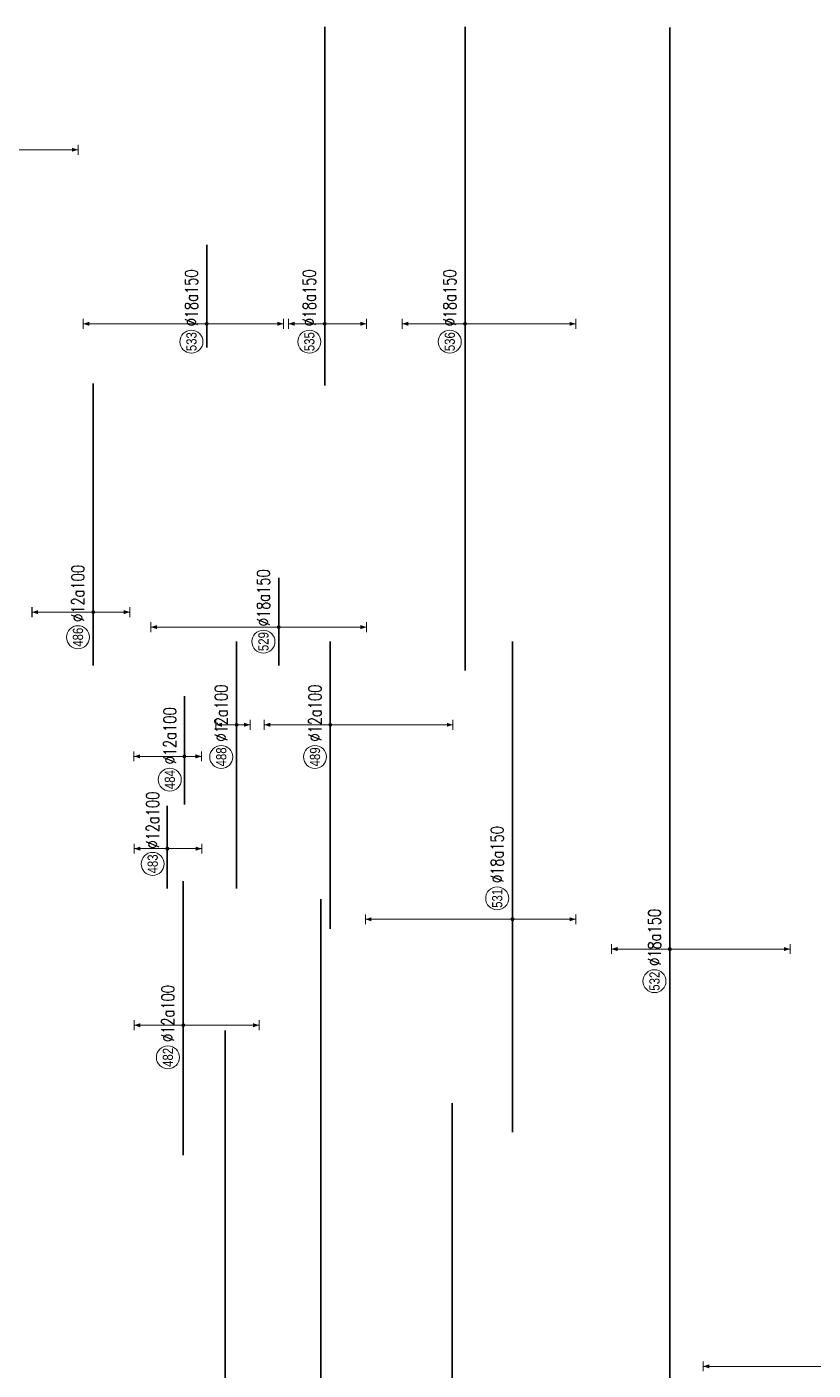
# Model space of a CAD drawing. Header units: millimetres. Extents: x -415354 to 592036, y -374841 to 139309.
# Drawn here: x 418365 to 449165, y -210840 to -158171 of the extents above; entities that cross this region are included whole.
import ezdxf
from ezdxf.enums import TextEntityAlignment as Align

# ---------------------------------------------------------------- set-up
doc = ezdxf.new("R2010")
doc.units = ezdxf.units.MM
doc.header["$MEASUREMENT"] = 0
for name, color, linetype, lineweight in [('NDC_S_DIM', 1, 'Continuous', 15), ('NDC_S_REBAR', 4, 'Continuous', 35), ('NDC_S_VN TEXT', 7, 'Continuous', 20)]:
    doc.layers.add(name, color=color, linetype=linetype, lineweight=lineweight)
doc.styles.add('ARIAL', font='arial.ttf', dxfattribs={"width": 0.8})
doc.styles.add('NDC_EN TXT', font='romans.shx', dxfattribs={"width": 0.8})

# ---------------------------------------------------------------- blocks, each defined once
blk = doc.blocks.new('*U1007')
h = blk.add_hatch(color=6)
edge = h.paths.add_edge_path()
edge.add_arc((-2.07, 0), 0.3, 0, 360)
at = {"layer": 'NDC_S_DIM', "color": 8}
for q in [(-2.07, 53.61), (-2.07, -52.91)]:
    blk.add_line((-2.07, 0), q, dxfattribs=at)
for points in [[(-3.07, 53.61, 0.2, 0.2, 0), (-1.07, 53.61, 0, 0, 0)], [(-3.07, -52.91, 0.2, 0.2, 0), (-1.07, -52.91, 0, 0, 0)]]:
    blk.add_lwpolyline(points, format="xyseb", dxfattribs=at)
at = {"layer": 'NDC_S_DIM'}
blk.add_circle((-5.58, 3), 2.25, dxfattribs=at)
at = {"layer": 'NDC_S_DIM', "color": 6}
blk.add_circle((-2.07, 0), 0.3, dxfattribs=at)
at = {"layer": 'NDC_S_DIM', "color": 8}
for points in [[(-2.47, 52.41), (-2.07, 53.61), (-1.67, 52.41)], [(-2.47, -51.71), (-2.07, -52.91), (-1.67, -51.71)]]:
    blk.add_solid(points, dxfattribs=at)
at = {"layer": 'NDC_S_REBAR'}
for p, q in [((0, 0), (-41.17, 0)), ((-41.17, 0), (-41.17, 0)), ((0, 0), (22.02, 0)), ((22.02, 0), (22.02, 0)), ((22.02, 0), (22.02, 0)), ((-41.17, 0), (-41.17, 0))]:
    blk.add_line(p, q, dxfattribs=at)
at = {"layer": 'NDC_S_VN TEXT', "style": 'ARIAL', "width": 0.8}
blk.add_attdef('KHT', text='', height=2, dxfattribs=at).set_placement((-5.58, 3), align=Align.MIDDLE_CENTER)
at = {"layer": 'NDC_S_VN TEXT', "color": 3, "style": 'NDC_EN TXT', "width": 0.75}
blk.add_attdef('DKT', (-2.58, 1.75), '', height=2.5, dxfattribs=at)
blk = doc.blocks.new('*U997')
h = blk.add_hatch(color=6)
edge = h.paths.add_edge_path()
edge.add_arc((-2.99, 0), 0.3, 0, 360)
at = {"layer": 'NDC_S_DIM', "color": 8}
for q in [(-2.99, 12.93), (-2.99, -24.03)]:
    blk.add_line((-2.99, 0), q, dxfattribs=at)
for points in [[(-3.99, 12.93, 0.2, 0.2, 0), (-1.99, 12.93, 0, 0, 0)], [(-3.99, -24.03, 0.2, 0.2, 0), (-1.99, -24.03, 0, 0, 0)]]:
    blk.add_lwpolyline(points, format="xyseb", dxfattribs=at)
at = {"layer": 'NDC_S_DIM'}
blk.add_circle((-9.29, 3), 2.25, dxfattribs=at)
at = {"layer": 'NDC_S_DIM', "color": 6}
blk.add_circle((-2.99, 0), 0.3, dxfattribs=at)
at = {"layer": 'NDC_S_DIM', "color": 8}
for points in [[(-3.39, 11.73), (-2.99, 12.93), (-2.59, 11.73)], [(-3.39, -22.83), (-2.99, -24.03), (-2.59, -22.83)]]:
    blk.add_solid(points, dxfattribs=at)
at = {"layer": 'NDC_S_REBAR'}
for p, q in [((0, 0), (-42.99, 0)), ((-42.99, 0), (-42.99, 0)), ((0, 0), (13.34, 0)), ((13.34, 0), (13.34, 0)), ((13.34, 0), (13.34, 0)), ((-42.99, 0), (-42.99, 0))]:
    blk.add_line(p, q, dxfattribs=at)
at = {"layer": 'NDC_S_VN TEXT', "style": 'ARIAL', "width": 0.8}
blk.add_attdef('KHT', text='', height=2, dxfattribs=at).set_placement((-9.29, 3), align=Align.MIDDLE_CENTER)
at = {"layer": 'NDC_S_VN TEXT', "color": 3, "style": 'NDC_EN TXT', "width": 0.75}
blk.add_attdef('DKT', (-6.29, 1.75), '', height=2.5, dxfattribs=at)
blk = doc.blocks.new('*U994')
h = blk.add_hatch(color=6)
edge = h.paths.add_edge_path()
edge.add_arc((-2.99, 0), 0.3, 0, 360)
at = {"layer": 'NDC_S_DIM', "color": 8}
for q in [(-2.99, 12), (-2.99, -7.18)]:
    blk.add_line((-2.99, 0), q, dxfattribs=at)
for points in [[(-3.99, 12, 0.2, 0.2, 0), (-1.99, 12, 0, 0, 0)], [(-3.99, -7.18, 0.2, 0.2, 0), (-1.99, -7.18, 0, 0, 0)]]:
    blk.add_lwpolyline(points, format="xyseb", dxfattribs=at)
at = {"layer": 'NDC_S_DIM'}
blk.add_circle((-7.91, 3), 2.25, dxfattribs=at)
at = {"layer": 'NDC_S_DIM', "color": 6}
blk.add_circle((-2.99, 0), 0.3, dxfattribs=at)
at = {"layer": 'NDC_S_DIM', "color": 8}
for points in [[(-3.39, 10.8), (-2.99, 12), (-2.59, 10.8)], [(-3.39, -5.98), (-2.99, -7.18), (-2.59, -5.98)]]:
    blk.add_solid(points, dxfattribs=at)
at = {"layer": 'NDC_S_REBAR'}
for p, q in [((0, 0), (-13.45, 0)), ((-13.45, 0), (-13.45, 0)), ((0, 0), (41.83, 0)), ((41.83, 0), (41.83, 0)), ((41.83, 0), (41.83, 0)), ((-13.45, 0), (-13.45, 0))]:
    blk.add_line(p, q, dxfattribs=at)
at = {"layer": 'NDC_S_VN TEXT', "style": 'ARIAL', "width": 0.8}
blk.add_attdef('KHT', text='', height=2, dxfattribs=at).set_placement((-7.91, 3), align=Align.MIDDLE_CENTER)
at = {"layer": 'NDC_S_VN TEXT', "color": 3, "style": 'NDC_EN TXT', "width": 0.75}
blk.add_attdef('DKT', (-4.91, 1.75), '', height=2.5, dxfattribs=at)
blk = doc.blocks.new('*U993')
h = blk.add_hatch(color=6)
edge = h.paths.add_edge_path()
edge.add_arc((-2.99, 0), 0.3, 0, 360)
at = {"layer": 'NDC_S_DIM', "color": 8}
for q in [(-2.99, 9.62), (-2.99, -14.88)]:
    blk.add_line((-2.99, 0), q, dxfattribs=at)
for points in [[(-3.99, 9.62, 0.2, 0.2, 0), (-1.99, 9.62, 0, 0, 0)], [(-3.99, -14.88, 0.2, 0.2, 0), (-1.99, -14.88, 0, 0, 0)]]:
    blk.add_lwpolyline(points, format="xyseb", dxfattribs=at)
at = {"layer": 'NDC_S_DIM'}
blk.add_circle((-9.29, 3), 2.25, dxfattribs=at)
at = {"layer": 'NDC_S_DIM', "color": 6}
blk.add_circle((-2.99, 0), 0.3, dxfattribs=at)
at = {"layer": 'NDC_S_DIM', "color": 8}
for points in [[(-3.39, 8.42), (-2.99, 9.62), (-2.59, 8.42)], [(-3.39, -13.68), (-2.99, -14.88), (-2.59, -13.68)]]:
    blk.add_solid(points, dxfattribs=at)
at = {"layer": 'NDC_S_REBAR'}
for p, q in [((0, 0), (-28.46, 0)), ((-28.46, 0), (-28.46, 0)), ((0, 0), (25.24, 0)), ((25.24, 0), (25.24, 0)), ((25.24, 0), (25.24, 0)), ((-28.46, 0), (-28.46, 0))]:
    blk.add_line(p, q, dxfattribs=at)
at = {"layer": 'NDC_S_VN TEXT', "style": 'ARIAL', "width": 0.8}
blk.add_attdef('KHT', text='', height=2, dxfattribs=at).set_placement((-9.29, 3), align=Align.MIDDLE_CENTER)
at = {"layer": 'NDC_S_VN TEXT', "color": 3, "style": 'NDC_EN TXT', "width": 0.75}
blk.add_attdef('DKT', (-6.29, 1.75), '', height=2.5, dxfattribs=at)
blk = doc.blocks.new('*U989')
h = blk.add_hatch(color=6)
edge = h.paths.add_edge_path()
edge.add_arc((-14.43, 0), 0.3, 0, 360)
at = {"layer": 'NDC_S_DIM', "color": 8}
for q in [(-14.43, 21.57), (-14.43, -6.55)]:
    blk.add_line((-14.43, 0), q, dxfattribs=at)
for points in [[(-15.43, 21.57, 0.2, 0.2, 0), (-13.43, 21.57, 0, 0, 0)], [(-15.43, -6.55, 0.2, 0.2, 0), (-13.43, -6.55, 0, 0, 0)]]:
    blk.add_lwpolyline(points, format="xyseb", dxfattribs=at)
at = {"layer": 'NDC_S_DIM'}
blk.add_circle((-11.04, 3), 2.25, dxfattribs=at)
at = {"layer": 'NDC_S_DIM', "color": 6}
blk.add_circle((-14.43, 0), 0.3, dxfattribs=at)
at = {"layer": 'NDC_S_DIM', "color": 8}
for points in [[(-14.83, 20.37), (-14.43, 21.57), (-14.03, 20.37)], [(-14.83, -5.35), (-14.43, -6.55), (-14.03, -5.35)]]:
    blk.add_solid(points, dxfattribs=at)
at = {"layer": 'NDC_S_REBAR'}
for p, q in [((0, 0), (-66.32, 0)), ((-66.32, 0), (-66.32, 0)), ((0, 0), (182.15, 0)), ((182.15, 0), (182.15, 0)), ((182.15, 0), (182.15, 0)), ((-66.32, 0), (-66.32, 0))]:
    blk.add_line(p, q, dxfattribs=at)
at = {"layer": 'NDC_S_VN TEXT', "style": 'ARIAL', "width": 0.8}
blk.add_attdef('KHT', text='', height=2, dxfattribs=at).set_placement((-11.04, 3), align=Align.MIDDLE_CENTER)
at = {"layer": 'NDC_S_VN TEXT', "color": 3, "style": 'NDC_EN TXT', "width": 0.75}
blk.add_attdef('DKT', (-8.04, 1.75), '', height=2.5, dxfattribs=at)
blk = doc.blocks.new('*U988')
h = blk.add_hatch(color=6)
edge = h.paths.add_edge_path()
edge.add_arc((-6.91, 0), 0.3, 0, 360)
at = {"layer": 'NDC_S_DIM', "color": 8}
for q in [(-6.91, 28.56), (-6.91, -18.87)]:
    blk.add_line((-6.91, 0), q, dxfattribs=at)
for points in [[(-7.91, 28.56, 0.2, 0.2, 0), (-5.91, 28.56, 0, 0, 0)], [(-7.91, -18.87, 0.2, 0.2, 0), (-5.91, -18.87, 0, 0, 0)]]:
    blk.add_lwpolyline(points, format="xyseb", dxfattribs=at)
at = {"layer": 'NDC_S_DIM'}
blk.add_circle((-1.99, 2.8), 2.25, dxfattribs=at)
at = {"layer": 'NDC_S_DIM', "color": 6}
blk.add_circle((-6.91, 0), 0.3, dxfattribs=at)
at = {"layer": 'NDC_S_DIM', "color": 8}
for points in [[(-7.31, 27.36), (-6.91, 28.56), (-6.51, 27.36)], [(-7.31, -17.67), (-6.91, -18.87), (-6.51, -17.67)]]:
    blk.add_solid(points, dxfattribs=at)
at = {"layer": 'NDC_S_REBAR'}
for p, q in [((0, 0), (-150.76, 0)), ((-150.76, 0), (-150.76, 0)), ((0, 0), (49.69, 0)), ((49.69, 0), (49.69, 0)), ((49.69, 0), (49.69, 0)), ((-150.76, 0), (-150.76, 0))]:
    blk.add_line(p, q, dxfattribs=at)
at = {"layer": 'NDC_S_VN TEXT', "style": 'ARIAL', "width": 0.8}
blk.add_attdef('KHT', text='', height=2, dxfattribs=at).set_placement((-1.99, 2.8), align=Align.MIDDLE_CENTER)
at = {"layer": 'NDC_S_VN TEXT', "color": 3, "style": 'NDC_EN TXT', "width": 0.75}
blk.add_attdef('DKT', (1.01, 1.55), '', height=2.5, dxfattribs=at)
blk = doc.blocks.new('*U983')
h = blk.add_hatch(color=6)
edge = h.paths.add_edge_path()
edge.add_arc((-2.99, 0), 0.3, 0, 360)
at = {"layer": 'NDC_S_DIM', "color": 8}
for q in [(-2.99, 11.43), (-2.99, -23.57)]:
    blk.add_line((-2.99, 0), q, dxfattribs=at)
for points in [[(-3.99, 11.43, 0.2, 0.2, 0), (-1.99, 11.43, 0, 0, 0)], [(-3.99, -23.57, 0.2, 0.2, 0), (-1.99, -23.57, 0, 0, 0)]]:
    blk.add_lwpolyline(points, format="xyseb", dxfattribs=at)
at = {"layer": 'NDC_S_DIM'}
blk.add_circle((-9.29, 3), 2.25, dxfattribs=at)
at = {"layer": 'NDC_S_DIM', "color": 6}
blk.add_circle((-2.99, 0), 0.3, dxfattribs=at)
at = {"layer": 'NDC_S_DIM', "color": 8}
for points in [[(-3.39, 10.23), (-2.99, 11.43), (-2.59, 10.23)], [(-3.39, -22.37), (-2.99, -23.57), (-2.59, -22.37)]]:
    blk.add_solid(points, dxfattribs=at)
at = {"layer": 'NDC_S_REBAR'}
for p, q in [((0, 0), (-97.74, 0)), ((0, 0), (177.7, 0)), ((177.7, 0), (177.7, 0)), ((177.7, 0), (177.7, 0))]:
    blk.add_line(p, q, dxfattribs=at)
at = {"layer": 'NDC_S_VN TEXT', "style": 'ARIAL', "width": 0.8}
blk.add_attdef('KHT', text='', height=2, dxfattribs=at).set_placement((-9.29, 3), align=Align.MIDDLE_CENTER)
at = {"layer": 'NDC_S_VN TEXT', "color": 3, "style": 'NDC_EN TXT', "width": 0.75}
blk.add_attdef('DKT', (-6.29, 1.75), '', height=2.5, dxfattribs=at)
blk = doc.blocks.new('*U976')
h = blk.add_hatch(color=6)
edge = h.paths.add_edge_path()
edge.add_arc((-14.43, 0), 0.3, 0, 360)
at = {"layer": 'NDC_S_DIM', "color": 8}
for q in [(-14.43, 7.17), (-14.43, -7.46)]:
    blk.add_line((-14.43, 0), q, dxfattribs=at)
for points in [[(-15.43, 7.17, 0.2, 0.2, 0), (-13.43, 7.17, 0, 0, 0)], [(-15.43, -7.46, 0.2, 0.2, 0), (-13.43, -7.46, 0, 0, 0)]]:
    blk.add_lwpolyline(points, format="xyseb", dxfattribs=at)
at = {"layer": 'NDC_S_DIM'}
blk.add_circle((-11.04, 3), 2.25, dxfattribs=at)
at = {"layer": 'NDC_S_DIM', "color": 6}
blk.add_circle((-14.43, 0), 0.3, dxfattribs=at)
at = {"layer": 'NDC_S_DIM', "color": 8}
for points in [[(-14.83, 5.97), (-14.43, 7.17), (-14.03, 5.97)], [(-14.83, -6.26), (-14.43, -7.46), (-14.03, -6.26)]]:
    blk.add_solid(points, dxfattribs=at)
at = {"layer": 'NDC_S_REBAR'}
for p, q in [((0, 0), (-51.32, 0)), ((-51.32, 0), (-51.32, 0)), ((0, 0), (207.88, 0)), ((207.88, 0), (207.88, 0)), ((207.88, 0), (207.88, 0)), ((-51.32, 0), (-51.32, 0))]:
    blk.add_line(p, q, dxfattribs=at)
at = {"layer": 'NDC_S_VN TEXT', "style": 'ARIAL', "width": 0.8}
blk.add_attdef('KHT', text='', height=2, dxfattribs=at).set_placement((-11.04, 3), align=Align.MIDDLE_CENTER)
at = {"layer": 'NDC_S_VN TEXT', "color": 3, "style": 'NDC_EN TXT', "width": 0.75}
blk.add_attdef('DKT', (-8.04, 1.75), '', height=2.5, dxfattribs=at)
blk = doc.blocks.new('*U975')
h = blk.add_hatch(color=6)
edge = h.paths.add_edge_path()
edge.add_arc((-14.43, 0), 0.3, 0, 360)
at = {"layer": 'NDC_S_DIM', "color": 8}
for q in [(-14.43, 10.31), (-14.43, -23.19)]:
    blk.add_line((-14.43, 0), q, dxfattribs=at)
for points in [[(-15.43, 10.31, 0.2, 0.2, 0), (-13.43, 10.31, 0, 0, 0)], [(-15.43, -23.19, 0.2, 0.2, 0), (-13.43, -23.19, 0, 0, 0)]]:
    blk.add_lwpolyline(points, format="xyseb", dxfattribs=at)
at = {"layer": 'NDC_S_DIM'}
blk.add_circle((-11.04, 3), 2.25, dxfattribs=at)
at = {"layer": 'NDC_S_DIM', "color": 6}
blk.add_circle((-14.43, 0), 0.3, dxfattribs=at)
at = {"layer": 'NDC_S_DIM', "color": 8}
for points in [[(-14.83, 9.11), (-14.43, 10.31), (-14.03, 9.11)], [(-14.83, -21.99), (-14.43, -23.19), (-14.03, -21.99)]]:
    blk.add_solid(points, dxfattribs=at)
at = {"layer": 'NDC_S_REBAR'}
for p, q in [((0, 0), (-66.32, 0)), ((-66.32, 0), (-66.32, 0)), ((0, 0), (167.88, 0)), ((167.88, 0), (167.88, 0)), ((167.88, 0), (167.88, 0)), ((-66.32, 0), (-66.32, 0))]:
    blk.add_line(p, q, dxfattribs=at)
at = {"layer": 'NDC_S_VN TEXT', "style": 'ARIAL', "width": 0.8}
blk.add_attdef('KHT', text='', height=2, dxfattribs=at).set_placement((-11.04, 3), align=Align.MIDDLE_CENTER)
at = {"layer": 'NDC_S_VN TEXT', "color": 3, "style": 'NDC_EN TXT', "width": 0.75}
blk.add_attdef('DKT', (-8.04, 1.75), '', height=2.5, dxfattribs=at)
blk = doc.blocks.new('*U954')
h = blk.add_hatch(color=6)
edge = h.paths.add_edge_path()
edge.add_arc((-2.99, 0), 0.3, 0, 360)
at = {"layer": 'NDC_S_DIM', "color": 8}
for q in [(-2.99, 4.07), (-2.99, -2.68)]:
    blk.add_line((-2.99, 0), q, dxfattribs=at)
for points in [[(-3.99, 4.07, 0.2, 0.2, 0), (-1.99, 4.07, 0, 0, 0)], [(-3.99, -2.68, 0.2, 0.2, 0), (-1.99, -2.68, 0, 0, 0)]]:
    blk.add_lwpolyline(points, format="xyseb", dxfattribs=at)
at = {"layer": 'NDC_S_DIM'}
blk.add_circle((-9.29, 3), 2.25, dxfattribs=at)
at = {"layer": 'NDC_S_DIM', "color": 6}
blk.add_circle((-2.99, 0), 0.3, dxfattribs=at)
at = {"layer": 'NDC_S_DIM', "color": 8}
for points in [[(-3.39, 2.87), (-2.99, 4.07), (-2.59, 2.87)], [(-3.39, -1.48), (-2.99, -2.68), (-2.59, -1.48)]]:
    blk.add_solid(points, dxfattribs=at)
at = {"layer": 'NDC_S_REBAR'}
for p, q in [((0, 0), (-35.12, 0)), ((-35.12, 0), (-35.12, 0)), ((0, 0), (13.34, 0)), ((13.34, 0), (13.34, 0)), ((13.34, 0), (13.34, 0)), ((-35.12, 0), (-35.12, 0))]:
    blk.add_line(p, q, dxfattribs=at)
at = {"layer": 'NDC_S_VN TEXT', "style": 'ARIAL', "width": 0.8}
blk.add_attdef('KHT', text='', height=2, dxfattribs=at).set_placement((-9.29, 3), align=Align.MIDDLE_CENTER)
at = {"layer": 'NDC_S_VN TEXT', "color": 3, "style": 'NDC_EN TXT', "width": 0.75}
blk.add_attdef('DKT', (-6.29, 1.75), '', height=2.5, dxfattribs=at)
blk = doc.blocks.new('*U953')
h = blk.add_hatch(color=6)
edge = h.paths.add_edge_path()
edge.add_arc((1.57, 0), 0.3, 0, 360)
at = {"layer": 'NDC_S_DIM', "color": 8}
for q in [(1.57, 9.89), (1.57, -3.36)]:
    blk.add_line((1.57, 0), q, dxfattribs=at)
for points in [[(0.57, 9.89, 0.2, 0.2, 0), (2.57, 9.89, 0, 0, 0)], [(0.57, -3.36, 0.2, 0.2, 0), (2.57, -3.36, 0, 0, 0)]]:
    blk.add_lwpolyline(points, format="xyseb", dxfattribs=at)
at = {"layer": 'NDC_S_DIM'}
blk.add_circle((-2.99, 2.87), 2.25, dxfattribs=at)
at = {"layer": 'NDC_S_DIM', "color": 6}
blk.add_circle((1.57, 0), 0.3, dxfattribs=at)
at = {"layer": 'NDC_S_DIM', "color": 8}
for points in [[(1.17, 8.69), (1.57, 9.89), (1.97, 8.69)], [(1.17, -2.16), (1.57, -3.36), (1.97, -2.16)]]:
    blk.add_solid(points, dxfattribs=at)
at = {"layer": 'NDC_S_REBAR'}
for p, q in [((0, 0), (-7.84, 0)), ((-7.84, 0), (-7.84, 0)), ((0, 0), (13.34, 0)), ((13.34, 0), (13.34, 0)), ((13.34, 0), (13.34, 0)), ((-7.84, 0), (-7.84, 0))]:
    blk.add_line(p, q, dxfattribs=at)
at = {"layer": 'NDC_S_VN TEXT', "style": 'ARIAL', "width": 0.8}
blk.add_attdef('KHT', text='', height=2, dxfattribs=at).set_placement((-2.99, 2.87), align=Align.MIDDLE_CENTER)
at = {"layer": 'NDC_S_VN TEXT', "color": 3, "style": 'NDC_EN TXT', "width": 0.75}
blk.add_attdef('DKT', (0.01, 1.62), '', height=2.5, dxfattribs=at)
blk = doc.blocks.new('*U952')
h = blk.add_hatch(color=6)
edge = h.paths.add_edge_path()
edge.add_arc((0, 0), 0.3, 0, 360)
at = {"layer": 'NDC_S_DIM', "color": 8}
for q in [(0, 6.5), (0, -6.75)]:
    blk.add_line((0, 0), q, dxfattribs=at)
for points in [[(-1, 6.5, 0.2, 0.2, 0), (1, 6.5, 0, 0, 0)], [(-1, -6.75, 0.2, 0.2, 0), (1, -6.75, 0, 0, 0)]]:
    blk.add_lwpolyline(points, format="xyseb", dxfattribs=at)
at = {"layer": 'NDC_S_DIM'}
blk.add_circle((-2.99, 2.87), 2.25, dxfattribs=at)
at = {"layer": 'NDC_S_DIM', "color": 6}
blk.add_circle((0, 0), 0.3, dxfattribs=at)
at = {"layer": 'NDC_S_DIM', "color": 8}
for points in [[(-0.4, 5.3), (0, 6.5), (0.4, 5.3)], [(-0.4, -5.55), (0, -6.75), (0.4, -5.55)]]:
    blk.add_solid(points, dxfattribs=at)
at = {"layer": 'NDC_S_REBAR'}
for p, q in [((0, 0), (-7.84, 0)), ((-7.84, 0), (-7.84, 0)), ((0, 0), (8.38, 0)), ((8.38, 0), (8.38, 0)), ((8.38, 0), (8.38, 0)), ((-7.84, 0), (-7.84, 0))]:
    blk.add_line(p, q, dxfattribs=at)
at = {"layer": 'NDC_S_VN TEXT', "style": 'ARIAL', "width": 0.8}
blk.add_attdef('KHT', text='', height=2, dxfattribs=at).set_placement((-2.99, 2.87), align=Align.MIDDLE_CENTER)
at = {"layer": 'NDC_S_VN TEXT', "color": 3, "style": 'NDC_EN TXT', "width": 0.75}
blk.add_attdef('DKT', (0.01, 1.62), '', height=2.5, dxfattribs=at)
blk = doc.blocks.new('*U945')
h = blk.add_hatch(color=6)
edge = h.paths.add_edge_path()
edge.add_arc((-2.07, 0), 0.3, 0, 360)
at = {"layer": 'NDC_S_DIM', "color": 8}
for q in [(-2.07, 24.21), (-2.07, -15.02)]:
    blk.add_line((-2.07, 0), q, dxfattribs=at)
for points in [[(-3.07, 24.21, 0.2, 0.2, 0), (-1.07, 24.21, 0, 0, 0)], [(-3.07, -15.02, 0.2, 0.2, 0), (-1.07, -15.02, 0, 0, 0)]]:
    blk.add_lwpolyline(points, format="xyseb", dxfattribs=at)
at = {"layer": 'NDC_S_DIM'}
blk.add_circle((-5.58, 3), 2.25, dxfattribs=at)
at = {"layer": 'NDC_S_DIM', "color": 6}
blk.add_circle((-2.07, 0), 0.3, dxfattribs=at)
at = {"layer": 'NDC_S_DIM', "color": 8}
for points in [[(-2.47, 23.01), (-2.07, 24.21), (-1.67, 23.01)], [(-2.47, -13.82), (-2.07, -15.02), (-1.67, -13.82)]]:
    blk.add_solid(points, dxfattribs=at)
at = {"layer": 'NDC_S_REBAR'}
for p, q in [((0, 0), (-6.75, 0)), ((-6.75, 0), (-6.75, 0)), ((0, 0), (13.39, 0)), ((13.39, 0), (13.39, 0)), ((13.39, 0), (13.39, 0)), ((-6.75, 0), (-6.75, 0))]:
    blk.add_line(p, q, dxfattribs=at)
at = {"layer": 'NDC_S_VN TEXT', "style": 'ARIAL', "width": 0.8}
blk.add_attdef('KHT', text='', height=2, dxfattribs=at).set_placement((-5.58, 3), align=Align.MIDDLE_CENTER)
at = {"layer": 'NDC_S_VN TEXT', "color": 3, "style": 'NDC_EN TXT', "width": 0.75}
blk.add_attdef('DKT', (-2.58, 1.75), '', height=2.5, dxfattribs=at)
blk = doc.blocks.new('*U944')
h = blk.add_hatch(color=6)
edge = h.paths.add_edge_path()
edge.add_arc((-2.07, 0), 0.3, 0, 360)
at = {"layer": 'NDC_S_DIM', "color": 8}
for q in [(-2.07, 7.08), (-2.07, -8.17)]:
    blk.add_line((-2.07, 0), q, dxfattribs=at)
for points in [[(-3.07, 7.08, 0.2, 0.2, 0), (-1.07, 7.08, 0, 0, 0)], [(-3.07, -8.17, 0.2, 0.2, 0), (-1.07, -8.17, 0, 0, 0)]]:
    blk.add_lwpolyline(points, format="xyseb", dxfattribs=at)
at = {"layer": 'NDC_S_DIM'}
blk.add_circle((-5.58, 3), 2.25, dxfattribs=at)
at = {"layer": 'NDC_S_DIM', "color": 6}
blk.add_circle((-2.07, 0), 0.3, dxfattribs=at)
at = {"layer": 'NDC_S_DIM', "color": 8}
for points in [[(-2.47, 5.88), (-2.07, 7.08), (-1.67, 5.88)], [(-2.47, -6.97), (-2.07, -8.17), (-1.67, -6.97)]]:
    blk.add_solid(points, dxfattribs=at)
at = {"layer": 'NDC_S_REBAR'}
for p, q in [((0, 0), (-14.18, 0)), ((-14.18, 0), (-14.18, 0)), ((0, 0), (56.14, 0)), ((56.14, 0), (56.14, 0)), ((56.14, 0), (56.14, 0)), ((-14.18, 0), (-14.18, 0))]:
    blk.add_line(p, q, dxfattribs=at)
at = {"layer": 'NDC_S_VN TEXT', "style": 'ARIAL', "width": 0.8}
blk.add_attdef('KHT', text='', height=2, dxfattribs=at).set_placement((-5.58, 3), align=Align.MIDDLE_CENTER)
at = {"layer": 'NDC_S_VN TEXT', "color": 3, "style": 'NDC_EN TXT', "width": 0.75}
blk.add_attdef('DKT', (-2.58, 1.75), '', height=2.5, dxfattribs=at)
blk = doc.blocks.new('*U943')
h = blk.add_hatch(color=6)
edge = h.paths.add_edge_path()
edge.add_arc((-16.47, 0), 0.3, 0, 360)
at = {"layer": 'NDC_S_DIM', "color": 8}
for q in [(-16.47, 28.82), (-16.47, -12.38)]:
    blk.add_line((-16.47, 0), q, dxfattribs=at)
for points in [[(-17.47, 28.82, 0.2, 0.2, 0), (-15.47, 28.82, 0, 0, 0)], [(-17.47, -12.38, 0.2, 0.2, 0), (-15.47, -12.38, 0, 0, 0)]]:
    blk.add_lwpolyline(points, format="xyseb", dxfattribs=at)
at = {"layer": 'NDC_S_DIM'}
blk.add_circle((-12.36, 3), 2.25, dxfattribs=at)
at = {"layer": 'NDC_S_DIM', "color": 6}
blk.add_circle((-16.47, 0), 0.3, dxfattribs=at)
at = {"layer": 'NDC_S_DIM', "color": 8}
for points in [[(-16.87, 27.62), (-16.47, 28.82), (-16.07, 27.62)], [(-16.87, -11.18), (-16.47, -12.38), (-16.07, -11.18)]]:
    blk.add_solid(points, dxfattribs=at)
at = {"layer": 'NDC_S_REBAR'}
for p, q in [((0, 0), (-58.21, 0)), ((-58.21, 0), (-58.21, 0)), ((0, 0), (37.99, 0)), ((37.99, 0), (37.99, 0)), ((37.99, 0), (37.99, 0)), ((-58.21, 0), (-58.21, 0))]:
    blk.add_line(p, q, dxfattribs=at)
at = {"layer": 'NDC_S_VN TEXT', "style": 'ARIAL', "width": 0.8}
blk.add_attdef('KHT', text='', height=2, dxfattribs=at).set_placement((-12.36, 3), align=Align.MIDDLE_CENTER)
at = {"layer": 'NDC_S_VN TEXT', "color": 3, "style": 'NDC_EN TXT', "width": 0.75}
blk.add_attdef('DKT', (-9.36, 1.75), '', height=2.5, dxfattribs=at)
blk = doc.blocks.new('*U942')
h = blk.add_hatch(color=6)
edge = h.paths.add_edge_path()
edge.add_arc((-2.07, 0), 0.3, 0, 360)
at = {"layer": 'NDC_S_DIM', "color": 8}
for q in [(-2.07, 12.33), (-2.07, -21.67)]:
    blk.add_line((-2.07, 0), q, dxfattribs=at)
for points in [[(-3.07, 12.33, 0.2, 0.2, 0), (-1.07, 12.33, 0, 0, 0)], [(-3.07, -21.67, 0.2, 0.2, 0), (-1.07, -21.67, 0, 0, 0)]]:
    blk.add_lwpolyline(points, format="xyseb", dxfattribs=at)
at = {"layer": 'NDC_S_DIM'}
blk.add_circle((-5.58, 3), 2.25, dxfattribs=at)
at = {"layer": 'NDC_S_DIM', "color": 6}
blk.add_circle((-2.07, 0), 0.3, dxfattribs=at)
at = {"layer": 'NDC_S_DIM', "color": 8}
for points in [[(-2.47, 11.13), (-2.07, 12.33), (-1.67, 11.13)], [(-2.47, -20.47), (-2.07, -21.67), (-1.67, -20.47)]]:
    blk.add_solid(points, dxfattribs=at)
at = {"layer": 'NDC_S_REBAR'}
for p, q in [((0, 0), (-70.06, 0)), ((-70.06, 0), (-70.06, 0)), ((0, 0), (56.14, 0)), ((56.14, 0), (56.14, 0)), ((56.14, 0), (56.14, 0)), ((-70.06, 0), (-70.06, 0))]:
    blk.add_line(p, q, dxfattribs=at)
at = {"layer": 'NDC_S_VN TEXT', "style": 'ARIAL', "width": 0.8}
blk.add_attdef('KHT', text='', height=2, dxfattribs=at).set_placement((-5.58, 3), align=Align.MIDDLE_CENTER)
at = {"layer": 'NDC_S_VN TEXT', "color": 3, "style": 'NDC_EN TXT', "width": 0.75}
blk.add_attdef('DKT', (-2.58, 1.75), '', height=2.5, dxfattribs=at)
blk = doc.blocks.new('*U941')
h = blk.add_hatch(color=6)
edge = h.paths.add_edge_path()
edge.add_arc((0.77, 0), 0.3, 0, 360)
at = {"layer": 'NDC_S_DIM', "color": 8}
for q in [(0.77, 25.04), (0.77, -17.17)]:
    blk.add_line((0.77, 0), q, dxfattribs=at)
for points in [[(-0.23, 25.04, 0.2, 0.2, 0), (1.77, 25.04, 0, 0, 0)], [(-0.23, -17.17, 0.2, 0.2, 0), (1.77, -17.17, 0, 0, 0)]]:
    blk.add_lwpolyline(points, format="xyseb", dxfattribs=at)
at = {"layer": 'NDC_S_DIM'}
blk.add_circle((-2.07, 3), 2.25, dxfattribs=at)
at = {"layer": 'NDC_S_DIM', "color": 6}
blk.add_circle((0.77, 0), 0.3, dxfattribs=at)
at = {"layer": 'NDC_S_DIM', "color": 8}
for points in [[(0.37, 23.84), (0.77, 25.04), (1.17, 23.84)], [(0.37, -15.97), (0.77, -17.17), (1.17, -15.97)]]:
    blk.add_solid(points, dxfattribs=at)
at = {"layer": 'NDC_S_REBAR'}
for p, q in [((0, 0), (-6.75, 0)), ((-6.75, 0), (-6.75, 0)), ((0, 0), (10.44, 0)), ((10.44, 0), (10.44, 0)), ((10.44, 0), (10.44, 0)), ((-6.75, 0), (-6.75, 0))]:
    blk.add_line(p, q, dxfattribs=at)
at = {"layer": 'NDC_S_VN TEXT', "style": 'ARIAL', "width": 0.8}
blk.add_attdef('KHT', text='', height=2, dxfattribs=at).set_placement((-2.07, 3), align=Align.MIDDLE_CENTER)
at = {"layer": 'NDC_S_VN TEXT', "color": 3, "style": 'NDC_EN TXT', "width": 0.75}
blk.add_attdef('DKT', (0.93, 1.75), '', height=2.5, dxfattribs=at)

msp = doc.modelspace()

# ---------------------------------------------------------------- block references
at = {"xscale": 200, "yscale": 200, "zscale": 200, "rotation": 90}
for name, p, values in [('*U1007', (409786.2, -162576), {'KHT': '530', 'DKT': '%%C18a150'}), ('*U944', (430031, -169399.4), {'KHT': '535', 'DKT': '%%C18a150'}), ('*U942', (435530.9, -169399.4), {'KHT': '536', 'DKT': '%%C18a150'}), ('*U983', (443551.1, -193731.4), {'KHT': '532', 'DKT': '%%C18a150'}), ('*U945', (425411.2, -169399.4), {'KHT': '533', 'DKT': '%%C18a150'}), ('*U994', (420965.2, -180520.8), {'KHT': '486', 'DKT': '%%C12a100'}), ('*U941', (428231.1, -181860.3), {'KHT': '529', 'DKT': '%%C18a150'}), ('*U954', (426578.4, -184937.9), {'KHT': '488', 'DKT': '%%C12a100'}), ('*U997', (430250.9, -184937.9), {'KHT': '489', 'DKT': '%%C12a100'}), ('*U943', (437389.1, -189869.5), {'KHT': '531', 'DKT': '%%C18a150'}), ('*U953', (424537.6, -187088.1), {'KHT': '484', 'DKT': '%%C12a100'}), ('*U952', (423866.1, -190393.1), {'KHT': '483', 'DKT': '%%C12a100'}), ('*U993', (424489.3, -196718.3), {'KHT': '482', 'DKT': '%%C12a100'}), ('*U976', (429874, -233947.1), {'KHT': '523', 'DKT': '%%C18a150'}), ('*U989', (426129.5, -233947.1), {'KHT': '522', 'DKT': '%%C18a150'}), ('*U988', (450570.4, -209309.9), {'KHT': '487', 'DKT': '%%C12a100'}), ('*U975', (435026.5, -233947.1), {'KHT': '524', 'DKT': '%%C18a150'})]:
    msp.add_blockref(name, p, dxfattribs=at).add_auto_attribs(values)

doc.saveas('drawing.dxf')
